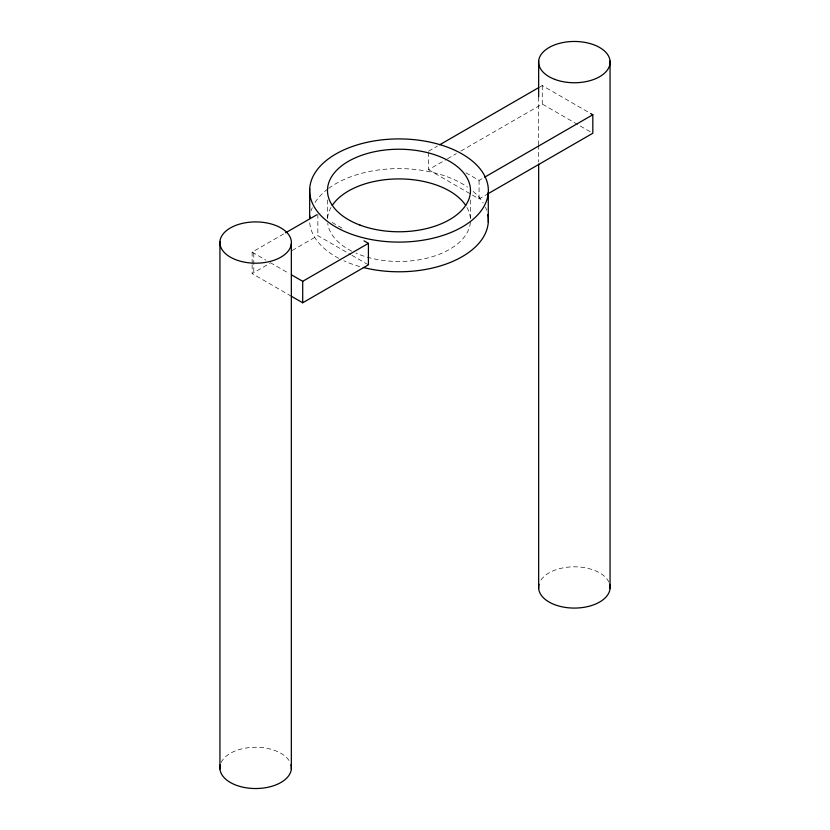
<?xml version="1.0" encoding="UTF-8"?>
<svg xmlns="http://www.w3.org/2000/svg" width="830" height="830" viewBox="0 0 830 830"><rect width="100%" height="100%" fill="white"/><g stroke="black" fill="none" stroke-linecap="round" stroke-linejoin="round"><path stroke-width="0.62" stroke-dasharray="4.15 3.11" d="M252.144 263.494L252.144 252.133L284.451 233.479M428.529 151.226L437.441 146.08M540.029 86.849L542.26 85.563L589.518 112.839M428.529 152.461L428.529 169.714L446.364 159.422M447.484 158.779L456.407 153.623M460.858 151.05L542.26 104.051L592.817 133.236M291.361 296.258L252.144 273.589L269.968 263.297M292.243 250.442L317.859 235.647L350.831 254.686M465.889 172.796L479.076 180.411L483.537 177.838M472.478 195.102L479.076 198.91L486.878 194.396M428.529 169.714L471.378 194.459M332.145 222.44L344.243 229.412M351.93 255.318L368.416 264.832M252.144 252.133L265.942 260.122M270.362 262.674L289.151 273.516M542.26 85.563L542.26 104.051M538.66 97.255L538.66 144.71M538.66 145.136L538.66 161.954M479.076 180.411L479.076 198.91M470.382 199.957L470.382 218.477M327.591 199.957L327.591 218.477M317.859 214.192L317.859 235.647M253.793 253.109L253.793 274.564M252.144 264.749L252.144 273.589M470.382 222.347A71.494 41.272 0 0 1 429.193 257.601A71.494 41.272 0 0 1 355.966 253.15M351.713 251.148A71.494 41.272 0 0 1 327.715 223.426M327.591 218.031A71.494 41.272 0 0 1 330.994 207.438M466.979 207.438A71.494 41.272 0 0 1 470.382 218.031M359.681 266.523A89.36 51.595 0 0 1 343.859 260.796M338.754 258.306A89.36 51.595 0 0 1 309.621 220.469M311.115 210.799A89.36 51.595 0 0 1 312.319 207.635M315.058 202.468A89.36 51.595 0 0 1 327.705 189.074M328.659 188.369A89.36 51.595 0 0 1 467.529 187.092M473.152 191.408A89.36 51.595 0 0 1 483.216 202.966M485.415 207.095A89.36 51.595 0 0 1 486.671 210.249M540.994 580.046A35.742 20.636 0 0 1 576.228 566.838A35.742 20.636 0 0 1 608.888 582.1M221.112 762.552A35.742 20.636 0 0 1 253.773 747.28A35.742 20.636 0 0 1 289.006 760.498"/><path stroke-width="1.25" d="M291.34 768.974L291.34 243.636A35.742 20.636 0 0 0 239.413 224.162A35.742 20.636 0 0 0 236.177 259.863A35.742 20.636 0 0 0 291.34 243.636M285.562 232.836L316.749 214.835M439.672 144.794L538.919 87.492M291.361 274.792L302.701 281.318L368.416 243.377L368.416 264.832L302.701 302.774L291.361 296.258M484.647 177.195L592.817 114.748L592.817 133.236L487.999 193.753M590.618 113.482L592.817 114.748M364.017 240.835L368.416 243.377M610.06 61.026L610.06 588.522M538.66 61.026L538.66 96.83M538.66 164.112L538.66 588.522M488.289 192.384A89.36 51.595 0 0 1 351.515 234.216A89.36 51.595 0 0 1 357.159 144.918A89.36 51.595 0 0 1 488.289 192.384L488.289 222.077M309.683 188.628L309.683 218.311A89.36 51.595 0 0 1 309.901 216.153M302.701 281.318L302.701 302.774M219.94 241.478L219.94 768.974M332.249 205.404A71.494 41.272 0 0 1 398.981 178.917A71.494 41.272 0 0 1 465.723 205.404M487.801 214.524A89.36 51.595 0 0 1 363.322 267.499M290.946 764.658A35.742 20.636 0 0 1 255.64 788.531A35.742 20.636 0 0 1 220.334 764.658M609.666 584.216A35.742 20.636 0 0 1 574.36 608.079A35.742 20.636 0 0 1 539.054 584.216M360.054 225.117A71.494 41.272 0 0 0 470.382 192.664A71.494 41.272 0 0 0 366.528 153.726A71.494 41.272 0 0 0 360.054 225.117M554.897 79.421A35.742 20.636 0 0 0 610.06 63.184A35.742 20.636 0 0 0 558.134 43.72A35.742 20.636 0 0 0 554.897 79.421"/></g></svg>
